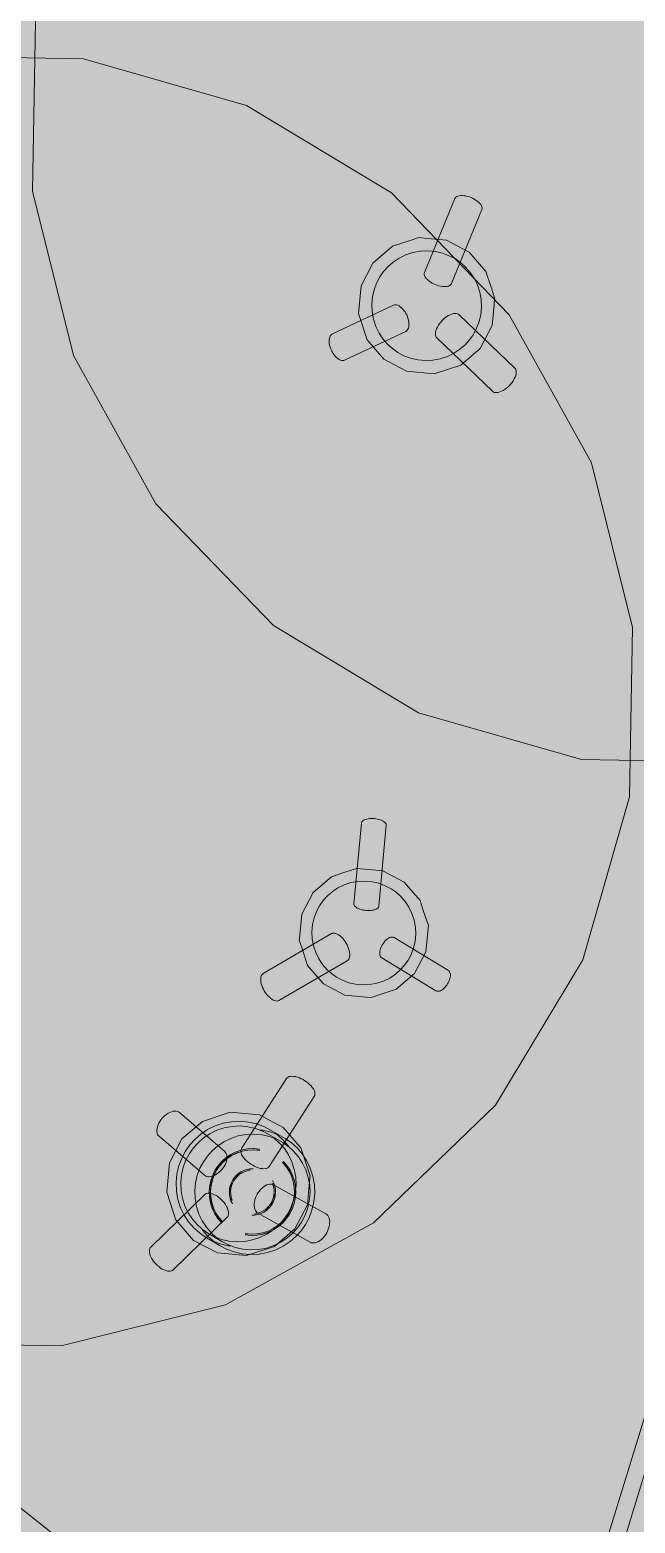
# Model space of a CAD drawing. Header units: millimetres. Extents: x -146962 to 322503, y -183624 to 284367.
# Drawn here: x 106731 to 108661, y 56718 to 61479 of the extents above; entities that cross this region are included whole.
import ezdxf

# ---------------------------------------------------------------- set-up
doc = ezdxf.new("R2010")
doc.units = ezdxf.units.MM
doc.layers.add('06_部屋の色', color=8, linetype='Continuous', lineweight=0)
doc.layers.add('30_敷地・外構', color=8, linetype='Continuous', lineweight=9)

msp = doc.modelspace()

# ---------------------------------------------------------------- hatches: boundary and pattern name
at = {"layer": '06_部屋の色', "true_color": 0xdde9cf}
msp.add_hatch(color=8, dxfattribs=at).paths.add_polyline_path([(83510.2, 29400.8), (83510.3, 31670.6), (83754.2, 32064.6), (83999.1, 32458.1), (84244.9, 32850.9), (84491.7, 33243.1), (84739.4, 33634.8), (84988.1, 34025.8), (85237.8, 34416.3), (85488.3, 34806.1), (85739.9, 35195.3), (85992.4, 35583.9), (86245.8, 35971.8), (86500.2, 36359.2), (86755.5, 36745.9), (87011.8, 37132), (87269, 37517.5), (87527.2, 37902.4), (87786.3, 38286.6), (88046.3, 38670.2), (88307.2, 39053.2), (88569.1, 39435.5), (88832, 39817.2), (89095.7, 40198.2), (89360.4, 40578.6), (89626, 40958.3), (89892.5, 41337.4), (90160, 41715.9), (90428.4, 42093.7), (90697.7, 42470.8), (90967.9, 42847.3), (91239, 43223.1), (91511.1, 43598.3), (91784.1, 43972.8), (92058, 44346.6), (92332.7, 44719.7), (92608.4, 45092.2), (92885.1, 45464), (93162.6, 45835.2), (93441, 46205.6), (93720.3, 46575.4), (94000.5, 46944.5), (94281.7, 47312.9), (94563.7, 47680.6), (94846.6, 48047.7), (95130.4, 48414), (95415.1, 48779.7), (95700.7, 49144.6), (95987.2, 49508.9), (96274.5, 49872.4), (96562.8, 50235.3), (96851.9, 50597.4), (97142, 50958.9), (97432.9, 51319.6), (97724.6, 51679.7), (98017.3, 52039), (98310.8, 52397.6), (98605.2, 52755.5), (98900.5, 53112.6), (99196.7, 53469.1), (99493.7, 53824.8), (99791.6, 54179.8), (100090.3, 54534), (100389.9, 54887.6), (100690.4, 55240.4), (100991.8, 55592.4), (101293.9, 55943.8), (101597, 56294.4), (101900.9, 56644.2), (102205.6, 56993.3), (102511.3, 57341.7), (102817.7, 57689.3), (103125, 58036.2), (103433.2, 58382.3), (103742.1, 58727.7), (104052, 59072.3), (104362.6, 59416.2), (104674.1, 59759.3), (104986.5, 60101.6), (105299.7, 60443.2), (105613.7, 60784), (105928.5, 61124.1), (106244.2, 61463.4), (106560.7, 61801.9), (106878, 62139.6), (107196.1, 62476.6), (107515.1, 62812.7), (107834.9, 63148.1), (108155.5, 63482.8), (108476.9, 63816.6), (108799.1, 64149.7), (109122.2, 64481.9), (109446, 64813.4), (109770.7, 65144.1), (110096.1, 65474), (110422.4, 65803.1), (110749.4, 66131.4), (111077.3, 66458.9), (111406, 66785.6), (111735.4, 67111.5), (112065.7, 67436.6), (112396.7, 67760.9), (112728.6, 68084.4), (113061.2, 68407.1), (113394.6, 68728.9), (113728.8, 69050), (114063.8, 69370.2), (114399.5, 69689.6), (114736, 70008.2), (115073.4, 70326), (115411.4, 70642.9), (115750.3, 70959.1), (116089.9, 71274.4), (116430.3, 71588.8), (116771.5, 71902.5), (117113.4, 72215.3), (117456.1, 72527.2), (117799.5, 72838.4), (118596.9, 72838.3), (118594.5, 29398.9)])
at = {"layer": '30_敷地・外構', "true_color": 0xcfe3ef}
for points in [[(112562.5, 65385.2), (112685.6, 65564), (112792.1, 65716), (112898.5, 65868.1), (113004.9, 66020.1), (113111.3, 66172.1), (113217.8, 66324.1), (113324.2, 66476.1), (113430.6, 66628.2), (113537, 66780.2), (113643.5, 66932.2), (113749.9, 67084.2), (113862.3, 67244.4), (114046, 67452.7), (114297.5, 67549), (114473.6, 67607.7), (114649.6, 67666.4), (114825.7, 67725), (115001.7, 67783.7), (115017.5, 67736.3), (115175.6, 67261.9), (115191.4, 67214.5), (115015.4, 67155.8), (114839.3, 67097.1), (114663.3, 67038.5), (114487.2, 66979.8), (114386.7, 66958.8), (114341.9, 66883.9), (114241.4, 66740.1), (114135, 66588.1), (114028.6, 66436.1), (113922.1, 66284.1), (113815.7, 66132), (113709.3, 65980), (113602.9, 65828), (113496.4, 65676), (113390, 65524), (113283.6, 65371.9), (113177.2, 65219.9), (113087.5, 65094.7), (113034.2, 64964.6), (112979.4, 64799.4), (112744.6, 64095.2), (112685.9, 63919.2), (112392.5, 63039), (112332.3, 62858.5), (112248.7, 62641), (112113.9, 62456), (112002.5, 62307.6), (111891.2, 62159.1), (111779.8, 62010.7), (111668.5, 61862.2), (111445.8, 61565.3), (111334.4, 61416.9), (110889, 60823.1), (110777.7, 60674.6), (110555, 60377.7), (110465.4, 60262.6), (110415.3, 60129.3), (110351.1, 59958.1), (110155.6, 59436.9), (110090.4, 59263.1), (109829.8, 58568.1), (109764.6, 58394.4), (109699.4, 58220.6), (109634.7, 58047.9), (109573.8, 57882.2), (109521.6, 57712.4), (109303.3, 57003), (109248.7, 56825.6), (109139.5, 56470.9), (109085, 56293.6), (109030.4, 56116.2), (108975.8, 55938.8), (108866.6, 55584.1), (108805.4, 55387.4), (108708.7, 55180.5), (108591.9, 55006.6), (108487.7, 54853), (108383.5, 54699.5), (108279.2, 54546), (108175, 54392.4), (108070.8, 54238.9), (107966.6, 54085.3), (107758.2, 53778.2), (107654, 53624.7), (107549.8, 53471.1), (107445.6, 53317.6), (107237.2, 53010.5), (107133, 52856.9), (107028.8, 52703.4), (106917.7, 52540.1), (106767.5, 52357), (106584.8, 52223.1), (106433.8, 52115.3), (106282.8, 52007.4), (106131.8, 51899.6), (105980.8, 51791.7), (105829.8, 51683.8), (105527.8, 51468.1), (105376.8, 51360.3), (105225.7, 51252.4), (105074.7, 51144.6), (104923.7, 51036.7), (104772.7, 50928.9), (104621.7, 50821), (104470.7, 50713.2), (104319.7, 50605.3), (104168.7, 50497.5), (104040.5, 50407.7), (103944.6, 50304.2), (103838.4, 50168.6), (103723.7, 50022.7), (103609.1, 49876.8), (103379.8, 49584.9), (103265.1, 49439), (103150.5, 49293.1), (102921.1, 49001.3), (102806.5, 48855.4), (102691.8, 48709.5), (102577.2, 48563.6), (102462.5, 48417.6), (102233.2, 48125.8), (102118.5, 47979.9), (102003.9, 47834), (101896.9, 47698.3), (101809.6, 47565.3), (101728, 47413.3), (101552.1, 47086.5), (101464.1, 46923.1), (101376.1, 46759.7), (101288.1, 46596.3), (101200.1, 46432.9), (101112.1, 46269.6), (101024.1, 46106.2), (100936.2, 45942.8), (100848.2, 45779.4), (100760.2, 45616), (100672.2, 45452.6), (100584.2, 45289.3), (100499.8, 45132.8), (100426.3, 44977.3), (100355.4, 44811.8), (100282.3, 44641.2), (100209.2, 44470.7), (100136.1, 44300.1), (100062.9, 44129.5), (99989.8, 43959), (99916.7, 43788.4), (99843.6, 43617.9), (99770.5, 43447.3), (99697.4, 43276.7), (99624.3, 43106.2), (99551.2, 42935.6), (99478.1, 42765), (99405, 42594.5), (99336.2, 42434.5), (99294.8, 42330.5), (99308.9, 42203.9), (99321.3, 42018.7), (99345.9, 41648.4), (99358.3, 41463.3), (99370.6, 41278.1), (99382.9, 41092.9), (99407.6, 40722.6), (99419.9, 40537.5), (99432.3, 40352.3), (99444.6, 40167.1), (99456.9, 39982), (99469.3, 39796.8), (99481.6, 39611.7), (99487.5, 39471.4), (99540.6, 39343.7), (99608.9, 39172.9), (99677.9, 39000.6), (99746.8, 38828.3), (99815.7, 38656), (99884.6, 38483.7), (99953.5, 38311.4), (100022.4, 38139.1), (100091.3, 37966.8), (100160.2, 37794.5), (100229.1, 37622.2), (100298, 37449.9), (100435.9, 37105.3), (100504.8, 36933), (100573.7, 36760.7), (100638.1, 36598.9), (100710.7, 36451.5), (100798.3, 36298.5), (100982.4, 35976.3), (101074.5, 35815.2), (101810.9, 34526.2), (101903, 34365), (101995.1, 34203.9), (102087.1, 34042.8), (102179.9, 33880.4), (102274.4, 33711.1), (102360.5, 33539), (102443.5, 33373), (102526.5, 33207.1), (102609.4, 33041.1), (102692.4, 32875.1), (102775.4, 32709.1), (102858.4, 32543.1), (102941.4, 32377.1), (103024.3, 32211.2), (103107.3, 32045.2), (103190.3, 31879.2), (103273.3, 31713.2), (103356.3, 31547.2), (103455.8, 31341), (103500, 31101), (103511.7, 30898.7), (103522, 30713.4), (103532.3, 30528.1), (103552.9, 30157.5), (103563.2, 29972.2), (103583.7, 29601.7), (103594, 29416.4), (103544.1, 29413.6), (103044.9, 29385.9), (102994.9, 29383.1), (102984.7, 29568.4), (102974.4, 29753.7), (102953.8, 30124.3), (102943.5, 30309.5), (102923, 30680.1), (102912.7, 30865.4), (102903.8, 31033.6), (102886, 31153.2), (102819.6, 31278.9), (102736.6, 31444.9), (102653.6, 31610.9), (102570.7, 31776.9), (102487.7, 31942.9), (102404.7, 32108.8), (102321.7, 32274.8), (102238.7, 32440.8), (102155.7, 32606.8), (102072.8, 32772.8), (101989.8, 32938.8), (101906.8, 33104.7), (101823.8, 33270.7), (101744, 33430.6), (101657.5, 33585.3), (101566.2, 33745.1), (101474.1, 33906.3), (100645.6, 35356.4), (100553.5, 35517.5), (100369.4, 35839.8), (100277.3, 36000.9), (100180.8, 36170.2), (100090, 36355), (100016.6, 36537.9), (99947.7, 36710.2), (99809.9, 37054.8), (99740.9, 37227.1), (99672, 37399.4), (99603.1, 37571.7), (99534.2, 37744), (99465.3, 37916.3), (99396.4, 38088.6), (99327.5, 38260.9), (99189.7, 38605.5), (99120.8, 38777.8), (99051.9, 38950.1), (98982.3, 39123.9), (98901.7, 39341.7), (98882.9, 39571.8), (98870.6, 39756.9), (98858.3, 39942.1), (98833.6, 40312.4), (98821.3, 40497.6), (98808.9, 40682.7), (98796.6, 40867.9), (98771.9, 41238.2), (98759.6, 41423.4), (98747.3, 41608.5), (98734.9, 41793.7), (98722.6, 41978.9), (98710.2, 42164), (98699.8, 42407.8), (98776.1, 42649.7), (98853.5, 42830.9), (98926.6, 43001.4), (98999.7, 43172), (99072.8, 43342.6), (99145.9, 43513.1), (99292.1, 43854.2), (99365.3, 44024.8), (99511.5, 44365.9), (99584.6, 44536.5), (99730.8, 44877.6), (99803.9, 45048.2), (99879.3, 45223.8), (99964.3, 45403.5), (100055.9, 45573.7), (100231.9, 45900.5), (100319.9, 46063.9), (100407.9, 46227.3), (100495.9, 46390.7), (100583.9, 46554), (100671.8, 46717.4), (100847.8, 47044.2), (100935.8, 47207.6), (101023.8, 47371), (101111.8, 47534.4), (101199.8, 47697.7), (101294.2, 47872.4), (101409.8, 48048.6), (101532.1, 48204.7), (101646.8, 48350.6), (101876.1, 48642.5), (101990.7, 48788.4), (102220.1, 49080.2), (102334.7, 49226.1), (102449.4, 49372), (102564, 49517.9), (102678.7, 49663.8), (102793.3, 49809.7), (102908, 49955.7), (103022.7, 50101.6), (103137.3, 50247.5), (103366.6, 50539.3), (103489.8, 50695.5), (103646.1, 50859.8), (103820, 50985.7), (103971, 51093.6), (104273, 51309.3), (104424, 51417.1), (104575, 51525), (104726, 51632.8), (104877, 51740.7), (105028, 51848.6), (105179.1, 51956.4), (105481.1, 52172.1), (105632.1, 52280), (105934.1, 52495.7), (106085.1, 52603.5), (106236.1, 52711.4), (106355.5, 52793.2), (106435, 52896.4), (106532.3, 53040.3), (106636.5, 53193.8), (106844.9, 53500.9), (106949.1, 53654.5), (107053.3, 53808), (107157.5, 53961.6), (107261.7, 54115.1), (107366, 54268.7), (107574.4, 54575.8), (107678.6, 54729.3), (107782.8, 54882.9), (107887, 55036.4), (108095.4, 55343.5), (108187, 55476.8), (108245.3, 55602.6), (108293.2, 55760.6), (108402.3, 56115.3), (108456.9, 56292.7), (108511.5, 56470), (108566.1, 56647.4), (108729.8, 57179.5), (108784.4, 57356.8), (108839, 57534.2), (108893.6, 57711.6), (108948.2, 57888.9), (109005.2, 58073.9), (109072.1, 58256.6), (109137.7, 58431.3), (109202.8, 58605.1), (109268, 58778.8), (109528.7, 59473.8), (109593.8, 59647.6), (109789.3, 60168.9), (109855.5, 60345.2), (109941.9, 60556), (110075, 60737.8), (110409.1, 61183.1), (110520.4, 61331.6), (110743.1, 61628.5), (110854.5, 61776.9), (110965.8, 61925.4), (111077.2, 62073.8), (111411.2, 62519.2), (111522.6, 62667.6), (111633.9, 62816.1), (111721.8, 62928), (111766.1, 63057.2), (111823.3, 63228.7), (111999.4, 63756.9), (112058, 63932.9), (112116.7, 64109), (112234.1, 64461.1), (112292.8, 64637.1), (112410.2, 64989.2), (112472.7, 65176.1)], [(112729.1, 65533.6), (112835.5, 65685.6), (112941.9, 65837.7), (113048.3, 65989.7), (113154.8, 66141.7), (113261.2, 66293.7), (113474, 66597.8), (113580.5, 66749.8), (113686.9, 66901.8), (113793.3, 67053.8), (113904.6, 67212.6), (114076.1, 67409.1), (114314.3, 67498.7), (114490.3, 67557.4), (114666.4, 67616.1), (114842.4, 67674.7), (115018.5, 67733.4), (115174.7, 67264.8), (114646.5, 67088.7), (114470.5, 67030.1), (114356.6, 67002.4), (114299.5, 66915.8), (114198, 66770.5), (114091.6, 66618.5), (113878.7, 66314.5), (113772.3, 66162.4), (113665.9, 66010.4), (113559.4, 65858.4), (113453, 65706.4), (113346.6, 65554.4), (113240.2, 65402.3), (113133.7, 65250.3), (113041.1, 65120.4), (112984.6, 64983.3), (112929.1, 64816.2), (112635.7, 63936), (112577, 63759.9), (112342.2, 63055.7), (112282.2, 62876), (112202.2, 62666.4), (112071.5, 62487.9), (111737.4, 62042.5), (111626.1, 61894.1), (111514.7, 61745.6), (111403.4, 61597.1), (111180.7, 61300.2), (111069.3, 61151.8), (110623.9, 60558), (110512.6, 60409.5), (110419.1, 60288.6), (110365.8, 60148.3), (110301.5, 59976.8), (110040.8, 59281.8), (109975.7, 59108), (109780.1, 58586.7), (109715, 58413), (109649.8, 58239.2), (109585, 58066.3), (109523.5, 57899.2), (109471, 57728), (109416.4, 57550.7), (109361.8, 57373.3), (109307.2, 57195.9), (109198.1, 56841.2), (109143.5, 56663.9), (108979.7, 56131.8), (108925.1, 55954.4), (108870.6, 55777.1), (108816, 55599.7), (108755.9, 55406.4), (108662.6, 55206.6), (108548, 55036.4), (108339.6, 54729.3), (108235.4, 54575.7), (108131.2, 54422.2), (108027, 54268.6), (107818.6, 53961.5), (107714.4, 53808), (107610.2, 53654.4), (107505.9, 53500.9), (107401.7, 53347.3), (107297.5, 53193.8), (107089.1, 52886.7), (106984.9, 52733.1), (106875.1, 52571.6), (106731.1, 52395.5), (106554, 52266.2), (106403, 52158.4), (106252, 52050.5), (106101, 51942.7), (105950, 51834.8), (105799, 51727), (105648, 51619.1), (105497, 51511.3), (105346, 51403.4), (105194.9, 51295.6), (105043.9, 51187.7), (104741.9, 50972), (104590.9, 50864.2), (104439.9, 50756.3), (104288.9, 50648.5), (104137.9, 50540.6), (104005.7, 50447.6), (103904.4, 50338.7), (103796.7, 50201.3), (103567.4, 49909.5), (103452.8, 49763.6), (103223.4, 49471.8), (103108.8, 49325.9), (102994.1, 49179.9), (102879.5, 49034), (102764.8, 48888.1), (102535.5, 48596.3), (102420.8, 48450.4), (102306.2, 48304.5), (102191.5, 48158.6), (102076.9, 48012.7), (101962.2, 47866.7), (101853.9, 47729.2), (101764.1, 47592.5), (101681.4, 47438.4), (101593.4, 47275), (101505.4, 47111.6), (101417.4, 46948.2), (101329.4, 46784.8), (101241.4, 46621.5), (101153.5, 46458.1), (101065.5, 46294.7), (100977.5, 46131.3), (100889.5, 45967.9), (100801.5, 45804.5), (100713.5, 45641.1), (100625.5, 45477.8), (100537.5, 45314.4), (100452.5, 45156.7), (100377.9, 44999), (100306.7, 44832.7), (100233.6, 44662.1), (100160.5, 44491.5), (100014.2, 44150.4), (99941.1, 43979.9), (99868, 43809.3), (99794.9, 43638.7), (99721.8, 43468.2), (99648.7, 43297.6), (99575.6, 43127.1), (99502.5, 42956.5), (99429.4, 42785.9), (99356.3, 42615.4), (99286.7, 42453.5), (99242.2, 42337.3), (99256, 42200.4), (99268.4, 42015.2), (99280.7, 41830.1), (99305.4, 41459.7), (99317.7, 41274.6), (99330, 41089.4), (99342.4, 40904.3), (99354.7, 40719.1), (99367, 40533.9), (99379.4, 40348.8), (99391.7, 40163.6), (99404, 39978.5), (99428.7, 39608.1), (99435.8, 39459.9), (99491.3, 39324.3), (99559.7, 39153.2), (99628.6, 38980.9), (99697.6, 38808.6), (99766.5, 38636.3), (99835.4, 38464), (99904.3, 38291.7), (99973.2, 38119.4), (100042.1, 37947.1), (100111, 37774.8), (100179.9, 37602.5), (100248.8, 37430.2), (100317.7, 37257.9), (100386.7, 37085.6), (100455.6, 36913.3), (100524.5, 36741), (100589.7, 36577.4), (100663.9, 36426.7), (100752.3, 36272.3), (101488.8, 34983.3), (101580.8, 34822.1), (101949, 34177.6), (102041.1, 34016.5), (102133.8, 33854.3), (102227.5, 33686.3), (102313.1, 33515.3), (102396.1, 33349.3), (102479.1, 33183.4), (102562, 33017.4), (102645, 32851.4), (102728, 32685.4), (102811, 32519.4), (102894, 32353.4), (102976.9, 32187.5), (103059.9, 32021.5), (103142.9, 31855.5), (103225.9, 31689.5), (103308.9, 31523.5), (103405.5, 31324.4), (103447.4, 31095.1), (103458.8, 30895.7), (103469.1, 30710.4), (103489.7, 30339.9), (103500, 30154.6), (103520.5, 29784), (103530.8, 29598.7), (103541.1, 29413.4), (103047.9, 29386.1), (103037.6, 29571.3), (103017, 29941.9), (103006.7, 30127.2), (102975.9, 30683.1), (102965.6, 30868.3), (102956.5, 31039.5), (102936.3, 31169.7), (102867, 31302.6), (102784, 31468.6), (102701, 31634.6), (102618.1, 31800.6), (102535.1, 31966.6), (102452.1, 32132.5), (102369.1, 32298.5), (102286.1, 32464.5), (102203.2, 32630.5), (102120.2, 32796.5), (102037.2, 32962.5), (101954.2, 33128.4), (101871.2, 33294.4), (101790.8, 33455.4), (101703.7, 33611.3), (101612.2, 33771.4), (100967.8, 34899.3), (100875.7, 35060.4), (100323.3, 36027.2), (100227.6, 36195), (100138.4, 36376.5), (100065.8, 36557.5), (99996.9, 36729.9), (99928, 36902.2), (99790.2, 37246.8), (99721.2, 37419.1), (99652.3, 37591.4), (99583.4, 37763.7), (99514.5, 37936), (99445.6, 38108.3), (99376.7, 38280.6), (99307.8, 38452.9), (99238.9, 38625.2), (99170, 38797.5), (99101.1, 38969.8), (99031.7, 39143.3), (98953.4, 39353.2), (98935.8, 39575.3), (98923.5, 39760.5), (98911.1, 39945.6), (98898.8, 40130.8), (98886.5, 40315.9), (98874.1, 40501.1), (98849.5, 40871.4), (98837.1, 41056.6), (98824.8, 41241.7), (98812.5, 41426.9), (98787.8, 41797.2), (98775.5, 41982.4), (98763.1, 42167.5), (98752.3, 42400.9), (98825.5, 42630.7), (98902.2, 42810), (98975.3, 42980.5), (99048.4, 43151.1), (99121.5, 43321.7), (99194.6, 43492.2), (99267.8, 43662.8), (99340.9, 43833.4), (99414, 44003.9), (99560.2, 44345), (99633.3, 44515.6), (99779.5, 44856.7), (99852.6, 45027.3), (99927.6, 45202.1), (100011.6, 45379.5), (100102.6, 45548.6), (100278.6, 45875.4), (100366.6, 46038.8), (100454.5, 46202.2), (100542.5, 46365.5), (100630.5, 46528.9), (100718.5, 46692.3), (100894.5, 47019.1), (100982.5, 47182.5), (101070.5, 47345.8), (101158.5, 47509.2), (101246.4, 47672.6), (101339.7, 47845.3), (101452.8, 48017.7), (101573.8, 48172), (101688.4, 48317.9), (101803.1, 48463.8), (101917.8, 48609.7), (102032.4, 48755.6), (102261.7, 49047.4), (102376.4, 49193.4), (102491, 49339.3), (102720.4, 49631.1), (102835, 49777), (102949.7, 49922.9), (103064.3, 50068.8), (103179, 50214.7), (103293.6, 50360.6), (103408.3, 50506.6), (103530, 50661), (103680.9, 50819.9), (103850.8, 50942.6), (104001.8, 51050.5), (104152.8, 51158.3), (104303.8, 51266.2), (104454.8, 51374), (104756.8, 51589.7), (104907.8, 51697.6), (105058.8, 51805.4), (105209.9, 51913.3), (105360.9, 52021.1), (105511.9, 52129), (105662.9, 52236.8), (105813.9, 52344.7), (105964.9, 52452.5), (106115.9, 52560.4), (106266.9, 52668.2), (106391.9, 52754.7), (106477.6, 52865), (106576.2, 53010.5), (106680.4, 53164.1), (106784.6, 53317.6), (106993, 53624.7), (107097.2, 53778.3), (107201.4, 53931.8), (107305.6, 54085.4), (107409.8, 54238.9), (107514, 54392.5), (107722.4, 54699.6), (107826.6, 54853.1), (107930.8, 55006.7), (108035, 55160.2), (108139.3, 55313.8), (108233.1, 55450.6), (108294.7, 55583.6), (108343.8, 55745), (108398.4, 55922.4), (108562.2, 56454.4), (108616.7, 56631.8), (108671.3, 56809.2), (108889.7, 57518.6), (108944.2, 57696), (108998.8, 57873.3), (109055.4, 58056.9), (109121.8, 58238.1), (109187.3, 58412.7), (109252.4, 58586.5), (109317.6, 58760.2), (109643.5, 59629), (109708.6, 59802.7), (109839, 60150.2), (109904.9, 60326.2), (109988.2, 60530.1), (110117.4, 60706), (110228.8, 60854.4), (110674.2, 61448.2), (110785.5, 61596.7), (111008.2, 61893.6), (111119.6, 62042), (111230.9, 62190.5), (111342.3, 62338.9), (111676.3, 62784.3), (111768.4, 62902.7), (111816.1, 63039.6), (111873.6, 63212), (111932.2, 63388), (112108.3, 63916.2), (112167, 64092.2), (112225.7, 64268.2), (112343.1, 64620.3), (112401.8, 64796.4), (112460.5, 64972.4), (112522.3, 65157.4), (112608.8, 65359.5)]]:
    msp.add_hatch(color=8, dxfattribs=at).paths.add_polyline_path(points)
at = {"layer": '30_敷地・外構', "true_color": 0xcfe0b8}
for points in [[(108561.9, 63256.1), (109102.2, 63246.7), (109621.6, 63097.8), (110084.8, 62819.4), (110460.2, 62430.7), (110722.2, 61958.1), (110852.9, 61433.8), (110843.5, 60893.5), (110694.6, 60374), (110416.2, 59910.8), (110027.5, 59535.5), (109554.9, 59273.5), (109030.6, 59142.7), (108490.3, 59152.2), (107970.8, 59301.1), (107507.6, 59579.4), (107132.3, 59968.2), (106870.3, 60440.8), (106739.5, 60965.1), (106749, 61505.4), (106897.9, 62024.8), (107176.2, 62488), (107565, 62863.4), (108037.6, 63125.4)], [(106361.8, 61396.3), (106902.1, 61386.8), (107421.5, 61237.9), (107884.7, 60959.6), (108260.1, 60570.8), (108522.1, 60098.2), (108652.8, 59573.9), (108643.4, 59033.6), (108494.4, 58514.1), (108216.1, 58051), (107827.4, 57675.6), (107354.8, 57413.6), (106830.5, 57282.9), (106290.2, 57292.3), (105770.7, 57441.2), (105307.5, 57719.6), (104932.1, 58108.3), (104670.2, 58580.9), (104539.4, 59105.2), (104548.9, 59645.5), (104697.8, 60165), (104976.1, 60628.2), (105364.9, 61003.5), (105837.5, 61265.5)]]:
    msp.add_hatch(color=8, dxfattribs=at).paths.add_polyline_path(points)

# ---------------------------------------------------------------- linework, layer by layer
at = {"layer": '30_敷地・外構'}
for points in [[(110722.2, 61958.1), (110852.9, 61433.8), (110843.5, 60893.5), (110694.6, 60374), (110416.2, 59910.8), (110027.5, 59535.5), (109554.9, 59273.5), (109030.6, 59142.7), (108490.3, 59152.2), (107970.8, 59301.1), (107507.6, 59579.4), (107132.3, 59968.2), (106870.3, 60440.8), (106739.5, 60965.1), (106749, 61505.4)], [(108566.1, 56647.4), (108729.8, 57179.5), (108784.4, 57356.8), (108839, 57534.2), (108893.6, 57711.6), (108948.2, 57888.9), (109005.2, 58073.9), (109072.1, 58256.6), (109137.7, 58431.3), (109202.8, 58605.1), (109268, 58778.8), (109528.7, 59473.8), (109593.8, 59647.6), (109789.3, 60168.9), (109855.5, 60345.2), (109941.9, 60556), (110075, 60737.8), (110409.1, 61183.1), (110520.4, 61331.6), (110743.1, 61628.5)], [(108616.7, 56631.8), (108671.3, 56809.2), (108889.7, 57518.6), (108944.2, 57696), (108998.8, 57873.3), (109055.4, 58056.9), (109121.8, 58238.1), (109187.3, 58412.7), (109252.4, 58586.5), (109317.6, 58760.2), (109643.5, 59629), (109708.6, 59802.7), (109839, 60150.2), (109904.9, 60326.2), (109988.2, 60530.1), (110117.4, 60706), (110228.8, 60854.4), (110674.2, 61448.2), (110785.5, 61596.7)], [(106361.8, 61396.3), (106902.1, 61386.8), (107421.5, 61237.9), (107884.7, 60959.6), (108260.1, 60570.8), (108522.1, 60098.2), (108652.8, 59573.9), (108643.4, 59033.6), (108494.4, 58514.1), (108216.1, 58051), (107827.4, 57675.6), (107354.8, 57413.6), (106830.5, 57282.9), (106290.2, 57292.3)], [(108100.4, 60950.1), (108105.1, 60950.7), (108110.4, 60950.7), (108115.9, 60950.2), (108121.6, 60949.3), (108127.2, 60947.9), (108132.7, 60946.2), (108138, 60944.2), (108143.1, 60941.9), (108148.2, 60939.3), (108153.2, 60936.3), (108157.9, 60933), (108162.1, 60929.4), (108165.8, 60925.7), (108168.8, 60922), (108171.1, 60918.3), (108172.5, 60914.8), (108173.2, 60911.5), (108173.1, 60908.6), (108172.4, 60906), (108075.2, 60669.7), (108073.9, 60667.4), (108071.9, 60665.2), (108069.1, 60663.4), (108065.6, 60661.9), (108061.5, 60660.9), (108056.7, 60660.3), (108051.5, 60660.3), (108045.9, 60660.8), (108040.3, 60661.7), (108034.6, 60663.1), (108029.1, 60664.8), (108023.9, 60666.8), (108018.8, 60669), (108013.7, 60671.7), (108008.7, 60674.7), (108004, 60678), (107999.7, 60681.6), (107996, 60685.3), (107993, 60689), (107990.8, 60692.7), (107989.3, 60696.2), (107988.7, 60699.4), (107988.7, 60702.4), (107989.4, 60705), (108086.6, 60941.3), (108087.9, 60943.6), (108090, 60945.8), (108092.7, 60947.6), (108096.2, 60949.1), (108100.4, 60950.1)], [(107887.3, 60788.9), (107943.4, 60807.4), (107971.5, 60816.6), (107999.4, 60814), (108059.7, 60808.5), (108132.2, 60770.5), (108185.6, 60708.4), (108185.6, 60708.4), (108202.9, 60655.7), (108213.3, 60624.2), (108211.3, 60602.2), (108205.3, 60536), (108167.2, 60463.5), (108105.1, 60410.1), (108020.9, 60382.4), (107932.7, 60390.4), (107860.2, 60428.5), (107806.8, 60490.6), (107779.1, 60574.7), (107787.1, 60663), (107825.2, 60735.5), (107887.3, 60788.9)], [(107847.1, 60691.1), (107859.2, 60708.4), (107873.4, 60724.1), (107890, 60738.6), (107909, 60751.2), (107930, 60761.5), (107952.7, 60769), (107976.4, 60773.4), (108000.5, 60774.4), (108024.2, 60772.2), (108047.1, 60766.9), (108068.4, 60758.9), (108087.9, 60748.6), (108105.1, 60736.4), (108120.8, 60722.3), (108135.3, 60705.7), (108147.9, 60686.7), (108158.2, 60665.7), (108165.7, 60643), (108170.1, 60619.3), (108171.2, 60595.2), (108168.9, 60571.4), (108163.6, 60548.6), (108155.6, 60527.3), (108145.3, 60507.8), (108133.2, 60490.5), (108119.1, 60474.9), (108102.4, 60460.4), (108083.4, 60447.8), (108062.4, 60437.5), (108039.7, 60430), (108016, 60425.6), (107991.9, 60424.5), (107968.2, 60426.7), (107945.3, 60432), (107924, 60440.1), (107904.5, 60450.4), (107887.3, 60462.5), (107871.6, 60476.6), (107857.1, 60493.3), (107844.5, 60512.2), (107834.2, 60533.3), (107826.7, 60556), (107822.3, 60579.7), (107821.3, 60603.8), (107823.5, 60627.5), (107828.8, 60650.4), (107836.8, 60671.7), (107847.1, 60691.1)], [(107686.1, 60494.8), (107687.2, 60499.1), (107688.8, 60502.8), (107690.9, 60505.8), (107693.2, 60508.1), (107695.8, 60509.7), (107890.6, 60600.9), (107893.5, 60601.9), (107896.7, 60602.2), (107900.3, 60601.9), (107904.2, 60600.8), (107908.3, 60598.9), (107912.4, 60596.2), (107916.5, 60592.8), (107920.4, 60588.8), (107924, 60584.4), (107927.4, 60579.7), (107930.3, 60574.7), (107932.8, 60569.8), (107935, 60564.7), (107936.9, 60559.3), (107938.4, 60553.7), (107939.5, 60548), (107940, 60542.5), (107940, 60537.2), (107939.4, 60532.3), (107938.3, 60528), (107936.7, 60524.3), (107934.7, 60521.3), (107932.3, 60519), (107929.7, 60517.5), (107734.9, 60426.2), (107732, 60425.2), (107728.8, 60424.9), (107725.2, 60425.2), (107721.3, 60426.3), (107717.3, 60428.2), (107713.1, 60430.9), (107709.1, 60434.3), (107705.1, 60438.3), (107701.5, 60442.7), (107698.1, 60447.5), (107695.2, 60452.4), (107692.7, 60457.3), (107690.5, 60462.4), (107688.6, 60467.8), (107687.1, 60473.4), (107686, 60479.1), (107685.5, 60484.6), (107685.5, 60489.9), (107686.1, 60494.8)], [(108024.9, 60515.2), (108026.1, 60520.4), (108028.1, 60525.9), (108030.7, 60531.5), (108033.9, 60537), (108037.6, 60542.4), (108041.5, 60547.4), (108045.7, 60551.9), (108050.1, 60556.3), (108054.9, 60560.4), (108060.1, 60564.3), (108065.5, 60567.7), (108071, 60570.6), (108076.4, 60572.8), (108081.6, 60574.2), (108086.4, 60574.9), (108090.8, 60574.8), (108094.6, 60574), (108097.7, 60572.6), (108100.3, 60570.7), (108277.3, 60400.6), (108279.3, 60398.2), (108280.8, 60395), (108281.8, 60391.3), (108282, 60387), (108281.6, 60382.1), (108280.3, 60376.9), (108278.3, 60371.4), (108275.7, 60365.8), (108272.5, 60360.2), (108268.8, 60354.9), (108264.9, 60349.9), (108260.7, 60345.3), (108256.3, 60341), (108251.5, 60336.8), (108246.3, 60333), (108240.9, 60329.6), (108235.4, 60326.7), (108230, 60324.5), (108224.8, 60323.1), (108220, 60322.4), (108215.6, 60322.5), (108211.9, 60323.2), (108208.7, 60324.7), (108206.1, 60326.6), (108029.1, 60496.6), (108027.1, 60499.1), (108025.6, 60502.2), (108024.6, 60506), (108024.4, 60510.3), (108024.9, 60515.2)], [(107766.8, 58686), (107765.5, 58688.3), (107764.7, 58690.6), (107764.7, 58692.8), (107788.4, 58950), (107788.9, 58952.2), (107790, 58954.3), (107791.8, 58956.4), (107794.3, 58958.3), (107797.4, 58960.1), (107801.2, 58961.6), (107805.5, 58962.8), (107810.1, 58963.7), (107815, 58964.3), (107820, 58964.6), (107825, 58964.5), (107829.8, 58964.2), (107834.5, 58963.6), (107839.4, 58962.8), (107844.3, 58961.6), (107849, 58960.1), (107853.4, 58958.4), (107857.4, 58956.4), (107860.8, 58954.2), (107863.6, 58951.9), (107865.7, 58949.5), (107867, 58947.2), (107867.7, 58944.9), (107867.8, 58942.7), (107844.1, 58685.4), (107843.6, 58683.3), (107842.5, 58681.2), (107840.7, 58679.1), (107838.2, 58677.2), (107835, 58675.4), (107831.3, 58673.9), (107827, 58672.7), (107822.4, 58671.8), (107817.5, 58671.2), (107812.5, 58670.9), (107807.5, 58671), (107802.7, 58671.3), (107798, 58671.9), (107793.1, 58672.7), (107788.2, 58673.9), (107783.5, 58675.4), (107779.1, 58677.1), (107775.1, 58679.1), (107771.7, 58681.3), (107768.9, 58683.6), (107766.8, 58686)], [(107598, 58659.7), (107634.1, 58728.4), (107692.9, 58778.9), (107732.1, 58791.8), (107772.7, 58805.2), (107812.9, 58801.5), (107856.3, 58797.6), (107925, 58761.5), (107975.5, 58702.7), (107975.5, 58702.7), (107985.8, 58671.6), (108001.8, 58622.9), (107997.1, 58571.3), (107994.2, 58539.3), (107958.1, 58470.6), (107899.3, 58420), (107819.5, 58393.8), (107803.8, 58395.3), (107735.9, 58401.4), (107667.2, 58437.5), (107616.6, 58496.3), (107597.9, 58553.2), (107590.4, 58576.1), (107590.9, 58581.8), (107598, 58659.7), (107598, 58659.7)], [(107655, 58686.2), (107666.5, 58702.6), (107679.8, 58717.4), (107695.6, 58731.1), (107713.5, 58743), (107733.5, 58752.8), (107754.9, 58759.9), (107777.3, 58764), (107800.1, 58765), (107822.6, 58763), (107844.2, 58757.9), (107864.4, 58750.3), (107882.8, 58740.6), (107899.2, 58729.1), (107914, 58715.7), (107927.7, 58700), (107939.6, 58682), (107949.4, 58662.1), (107956.5, 58640.7), (107960.6, 58618.2), (107961.6, 58595.5), (107959.6, 58573), (107954.5, 58551.3), (107946.9, 58531.2), (107937.2, 58512.8), (107925.7, 58496.4), (107912.3, 58481.6), (107896.6, 58467.9), (107878.6, 58455.9), (107858.7, 58446.2), (107837.3, 58439.1), (107814.8, 58435), (107792.1, 58433.9), (107769.6, 58436), (107747.9, 58441), (107727.8, 58448.7), (107709.4, 58458.4), (107693, 58469.9), (107678.2, 58483.2), (107664.5, 58499), (107652.5, 58516.9), (107642.8, 58536.9), (107635.7, 58558.3), (107631.6, 58580.7), (107630.5, 58603.5), (107632.6, 58626), (107637.6, 58647.6), (107645.3, 58667.8), (107655, 58686.2)], [(102478, 56451.5), (103193.9, 57351.5), (103313.2, 57501.5), (103432.5, 57651.5), (104267.7, 58701.5), (104417.7, 58582.1), (104567.7, 58462.8), (104717.7, 58343.5), (104867.7, 58224.2), (105017.7, 58104.9), (105317.7, 57866.2), (105467.7, 57746.9), (105617.7, 57627.6), (105767.7, 57508.3), (105917.7, 57389), (106067.7, 57269.7), (106217.7, 57150.4), (106817.7, 56673.1)], [(107469, 58462.8), (107470.6, 58466.1), (107472.7, 58468.6), (107475.1, 58470.4), (107693.3, 58597.3), (107696, 58598.5), (107699.3, 58599), (107702.9, 58598.8), (107706.9, 58597.9), (107711.2, 58596.1), (107715.7, 58593.5), (107720.3, 58590.1), (107724.7, 58586.1), (107729, 58581.6), (107732.9, 58576.8), (107736.5, 58571.8), (107739.7, 58566.7), (107742.5, 58561.4), (107745.1, 58555.8), (107747.4, 58550), (107749.2, 58544.1), (107750.4, 58538.2), (107751.1, 58532.6), (107751.1, 58527.5), (107750.6, 58522.8), (107749.4, 58518.8), (107747.8, 58515.6), (107745.7, 58513.1), (107743.3, 58511.2), (107525.1, 58384.4), (107522.3, 58383.2), (107519.1, 58382.6), (107515.5, 58382.8), (107511.4, 58383.8), (107507.1, 58385.6), (107502.6, 58388.2), (107498.1, 58391.5), (107493.7, 58395.5), (107489.4, 58400), (107485.4, 58404.8), (107481.9, 58409.9), (107478.7, 58415), (107475.8, 58420.2), (107473.2, 58425.8), (107471, 58431.7), (107469.2, 58437.6), (107467.9, 58443.4), (107467.3, 58449), (107467.2, 58454.2), (107467.8, 58458.8), (107469, 58462.8)], [(107846.9, 58537.2), (107847.4, 58541.5), (107848.4, 58546), (107849.7, 58550.5), (107851.5, 58554.9), (107853.5, 58559.2), (107855.8, 58563.2), (107858.3, 58567), (107861.1, 58570.7), (107864.2, 58574.3), (107867.6, 58577.6), (107871.1, 58580.6), (107874.7, 58583), (107878.3, 58584.8), (107881.7, 58586), (107885, 58586.6), (107887.9, 58586.6), (107890.5, 58586.1), (107892.7, 58585.1), (108065.6, 58479.8), (108067.5, 58478.3), (108069.2, 58476.3), (108070.5, 58473.7), (108071.5, 58470.5), (108072, 58466.9), (108072, 58462.9), (108071.5, 58458.6), (108070.5, 58454.1), (108069.1, 58449.6), (108067.4, 58445.2), (108065.3, 58440.9), (108063.1, 58437), (108060.6, 58433.1), (108057.7, 58429.4), (108054.6, 58425.8), (108051.2, 58422.5), (108047.7, 58419.6), (108044.1, 58417.2), (108040.5, 58415.3), (108037.1, 58414.1), (108033.9, 58413.5), (108031, 58413.5), (108028.4, 58414), (108026.2, 58415.1), (107853.3, 58520.3), (107851.3, 58521.8), (107849.7, 58523.9), (107848.3, 58526.5), (107847.4, 58529.6), (107846.9, 58533.2), (107846.9, 58537.2)], [(107549.7, 58135.5), (107551.7, 58137.9), (107554.4, 58139.9), (107557.9, 58141.4), (107562.1, 58142.4), (107567, 58142.8), (107572.5, 58142.4), (107578.3, 58141.4), (107584.4, 58139.8), (107590.6, 58137.6), (107596.6, 58134.9), (107602.4, 58131.9), (107607.9, 58128.6), (107613.1, 58125), (107618.2, 58121), (107623.2, 58116.6), (107627.7, 58111.9), (107631.7, 58107.1), (107635.1, 58102.1), (107637.6, 58097.3), (107639.4, 58092.7), (107640.2, 58088.5), (107640.3, 58084.6), (107639.6, 58081.3), (107638.2, 58078.5), (107494.4, 57855.1), (107492.4, 57852.7), (107489.7, 57850.7), (107486.2, 57849.1), (107482, 57848.2), (107477.1, 57847.8), (107471.6, 57848.1), (107465.8, 57849.1), (107459.7, 57850.8), (107453.5, 57853), (107447.5, 57855.7), (107441.7, 57858.7), (107436.2, 57861.9), (107431, 57865.5), (107425.8, 57869.6), (107420.9, 57874), (107416.4, 57878.7), (107412.3, 57883.5), (107409, 57888.4), (107406.4, 57893.3), (107404.7, 57897.9), (107403.9, 57902.1), (107403.8, 57906), (107404.5, 57909.3), (107405.9, 57912.1), (107549.7, 58135.5)], [(107136, 57970.8), (107136.6, 57976.2), (107137.9, 57981.9), (107139.9, 57987.7), (107142.5, 57993.4), (107145.6, 57998.9), (107149.1, 58004), (107152.9, 58008.7), (107156.9, 58013.1), (107161.5, 58017.3), (107166.4, 58021.2), (107171.7, 58024.7), (107177.1, 58027.5), (107182.5, 58029.6), (107187.8, 58031), (107192.9, 58031.6), (107197.5, 58031.4), (107201.6, 58030.5), (107205.2, 58028.9), (107208.2, 58026.8), (107352.7, 57902.5), (107355.2, 57899.9), (107357.3, 57896.6), (107358.9, 57892.6), (107359.7, 57888.1), (107359.9, 57883), (107359.4, 57877.5), (107358.1, 57871.8), (107356.1, 57866.1), (107353.4, 57860.4), (107350.3, 57854.9), (107346.8, 57849.8), (107343.1, 57845.1), (107339, 57840.7), (107334.5, 57836.5), (107329.5, 57832.6), (107324.3, 57829.1), (107318.9, 57826.3), (107313.4, 57824.1), (107308.1, 57822.7), (107303.1, 57822.2), (107298.4, 57822.4), (107294.3, 57823.3), (107290.7, 57824.9), (107287.7, 57827), (107143.2, 57951.3), (107140.7, 57953.9), (107138.6, 57957.2), (107137.1, 57961.2), (107136.2, 57965.7), (107136, 57970.8)], [(107370, 58028), (107462.9, 58019.6), (107539.2, 57979.5), (107595.4, 57914.2), (107624.6, 57825.6), (107620.8, 57784.1), (107616.1, 57732.6), (107576, 57656.3), (107510.7, 57600.1), (107422.1, 57571), (107329.2, 57579.5), (107252.9, 57619.5), (107196.7, 57684.9), (107189.3, 57707.1), (107167.5, 57773.5), (107176, 57866.4), (107216, 57942.7), (107281.4, 57998.9), (107370, 58028)], [(107257.1, 57941.4), (107276, 57957.9), (107297.7, 57972.4), (107321.6, 57984.2), (107347.4, 57992.8), (107374.4, 57997.8), (107401.8, 57999.1), (107428.8, 57996.6), (107454.7, 57990.6), (107478.9, 57981.5), (107501, 57969.8), (107545.6, 57944), (107565.2, 57930.2), (107583, 57914.2), (107599.3, 57895.2), (107613.5, 57873.6), (107625.1, 57849.6), (107633.6, 57823.8), (107638.4, 57796.8), (107639.5, 57769.3), (107636.9, 57742.2), (107630.7, 57716.1), (107621.5, 57691.7), (107609.7, 57669.5), (107595.8, 57649.8), (107579.7, 57631.9), (107560.7, 57615.3), (107539.1, 57600.9), (107515.1, 57589.1), (107489.3, 57580.5), (107462.4, 57575.4), (107435, 57574.2), (107408, 57576.6), (107382.1, 57582.6), (107357.8, 57591.7), (107335.8, 57603.5), (107291.1, 57629.2), (107271.6, 57643), (107253.8, 57659.1), (107237.5, 57678), (107223.2, 57699.6), (107211.6, 57723.6), (107203.2, 57749.5), (107198.3, 57776.5), (107197.2, 57804), (107199.9, 57831.1), (107206, 57857.1), (107215.2, 57881.5), (107227.1, 57903.7), (107240.9, 57923.5), (107257.1, 57941.4)], [(107252.6, 57914.2), (107267.5, 57930.7), (107285, 57946), (107305, 57959.4), (107327.2, 57970.3), (107351.1, 57978.3), (107376, 57982.9), (107401.3, 57984.1), (107426.3, 57981.8), (107450.3, 57976.3), (107472.7, 57967.9), (107493.1, 57957), (107537.7, 57931.2), (107555.9, 57918.5), (107572.3, 57903.6), (107587.4, 57886.1), (107600.6, 57866.1), (107611.3, 57843.9), (107619.1, 57820), (107623.6, 57795), (107624.6, 57769.6), (107622.2, 57744.5), (107616.5, 57720.4), (107607.9, 57697.9), (107597, 57677.3), (107584.2, 57659.1), (107569.3, 57642.5), (107551.7, 57627.2), (107531.7, 57613.9), (107509.5, 57602.9), (107485.7, 57595), (107460.7, 57590.3), (107435.4, 57589.1), (107410.4, 57591.4), (107386.5, 57596.9), (107364.1, 57605.4), (107343.7, 57616.2), (107299, 57642), (107280.9, 57654.8), (107264.5, 57669.6), (107249.4, 57687.1), (107236.2, 57707.1), (107225.4, 57729.3), (107217.7, 57753.2), (107213.2, 57778.2), (107212.2, 57803.6), (107214.6, 57828.7), (107220.3, 57852.8), (107228.8, 57875.4), (107239.8, 57895.9), (107252.6, 57914.2)], [(107495, 57950.5), (107471, 57956.1), (107446, 57958.3), (107420.7, 57957.2), (107395.7, 57952.5), (107371.9, 57944.5), (107349.7, 57933.6), (107329.7, 57920.2), (107312.1, 57905), (107297.2, 57888.4), (107284.4, 57870.1), (107273.5, 57849.6), (107264.9, 57827), (107259.2, 57802.9), (107256.8, 57777.8), (107257.8, 57752.4), (107262.3, 57727.4), (107270.1, 57703.5), (107280.8, 57681.3), (107294, 57661.3), (107309.1, 57643.8), (107325.6, 57629), (107326, 57628.7), (107341.8, 57622.7), (107365.8, 57617.2), (107390.8, 57614.9), (107416.1, 57616.1), (107441, 57620.8), (107464.9, 57628.7), (107487.1, 57639.6), (107507.1, 57653), (107524.6, 57668.3), (107539.5, 57684.9), (107552.3, 57703.1), (107563.3, 57723.7), (107571.8, 57746.2), (107577.5, 57770.3), (107579.9, 57795.4), (107578.9, 57820.8), (107574.4, 57845.8), (107566.7, 57869.7), (107555.9, 57891.9), (107542.7, 57911.9), (107527.6, 57929.4), (107511.2, 57944.3), (107510.8, 57944.6), (107495, 57950.5)], [(107473.4, 57970.8), (107463.3, 57971.8), (107463.2, 57971.4), (107472.7, 57967.9), (107493.1, 57957), (107537.7, 57931.2), (107556.5, 57918), (107556.6, 57918.1), (107554.6, 57921), (107538.3, 57940), (107520.5, 57956), (107517.9, 57957.9), (107499.4, 57964.9), (107473.4, 57970.8)], [(107344.3, 57872.2), (107357.4, 57883.6), (107372.4, 57893.6), (107389.1, 57901.8), (107407, 57907.8), (107425.7, 57911.3), (107444.7, 57912.2), (107463.4, 57910.5), (107463.7, 57910.3), (107445, 57912), (107426, 57911.1), (107407.3, 57907.6), (107389.4, 57901.6), (107372.8, 57893.5), (107357.7, 57883.4), (107344.6, 57872), (107333.4, 57859.5), (107323.8, 57845.8), (107315.6, 57830.4), (107309.2, 57813.5), (107304.9, 57795.4), (107303.1, 57776.6), (107303.9, 57757.6), (107307.2, 57738.8), (107313.1, 57720.9), (107321.1, 57704.2), (107331, 57689.2), (107342.3, 57676.1), (107342, 57676.3), (107330.7, 57689.4), (107320.8, 57704.4), (107312.8, 57721.1), (107306.9, 57739), (107303.6, 57757.8), (107302.8, 57776.8), (107304.6, 57795.6), (107308.9, 57813.7), (107315.3, 57830.6), (107323.5, 57846), (107333.1, 57859.7), (107344.3, 57872.2)], [(107326.9, 57843.9), (107336.2, 57857.2), (107347.1, 57869.3), (107359.8, 57880.4), (107374.4, 57890.2), (107390.6, 57898.1), (107408, 57903.9), (107426.1, 57907.3), (107444.6, 57908.2), (107462.8, 57906.5), (107463.1, 57906.4), (107444.9, 57908), (107426.4, 57907.1), (107408.3, 57903.7), (107390.9, 57897.9), (107374.7, 57890), (107360.1, 57880.3), (107347.4, 57869.1), (107336.5, 57857), (107327.2, 57843.8), (107319.2, 57828.8), (107313, 57812.4), (107308.9, 57794.8), (107307.1, 57776.5), (107307.8, 57758), (107311.1, 57739.8), (107316.8, 57722.4), (107324.6, 57706.2), (107334.2, 57691.7), (107345.2, 57678.9), (107344.9, 57679.1), (107333.9, 57691.9), (107324.3, 57706.4), (107316.4, 57722.6), (107310.8, 57740), (107307.5, 57758.2), (107306.8, 57776.7), (107308.5, 57795), (107312.7, 57812.6), (107318.9, 57829), (107326.9, 57843.9)], [(107389.3, 57826.2), (107396.3, 57832.3), (107404.3, 57837.7), (107413.2, 57842), (107422.7, 57845.2), (107432.7, 57847.1), (107442.8, 57847.6), (107443.1, 57847.4), (107433, 57846.9), (107423, 57845), (107413.5, 57841.9), (107404.6, 57837.5), (107396.6, 57832.1), (107389.6, 57826), (107383.6, 57819.4), (107378.5, 57812.1), (107374.1, 57803.9), (107370.7, 57794.9), (107368.4, 57785.2), (107367.5, 57775.2), (107367.9, 57765), (107369.7, 57755), (107372.8, 57745.5), (107377.1, 57736.6), (107376.8, 57736.8), (107372.5, 57745.6), (107369.4, 57755.2), (107367.6, 57765.2), (107367.2, 57775.4), (107368.1, 57785.4), (107370.4, 57795.1), (107373.8, 57804.1), (107378.2, 57812.3), (107383.3, 57819.6), (107389.3, 57826.2)], [(107539.4, 57871.2), (107539.7, 57871), (107551, 57857.8), (107560.9, 57842.8), (107569, 57826.2), (107574.8, 57808.3), (107578.2, 57789.5), (107578.9, 57770.5), (107577.1, 57751.6), (107572.9, 57733.6), (107566.5, 57716.7), (107558.2, 57701.3), (107548.6, 57687.6), (107537.5, 57675.1), (107524.3, 57663.7), (107509.3, 57653.6), (107492.7, 57645.5), (107474.8, 57639.5), (107456, 57636), (107437.1, 57635.1), (107418.3, 57636.8), (107418, 57637), (107436.7, 57635.3), (107455.7, 57636.2), (107474.4, 57639.7), (107492.3, 57645.6), (107509, 57653.8), (107524, 57663.9), (107537.1, 57675.3), (107548.3, 57687.7), (107557.9, 57701.4), (107566.1, 57716.8), (107572.5, 57733.7), (107576.8, 57751.8), (107578.6, 57770.6), (107577.9, 57789.7), (107574.5, 57808.5), (107568.7, 57826.4), (107560.6, 57843), (107550.7, 57858), (107539.4, 57871.2)], [(107536.5, 57868.4), (107536.9, 57868.2), (107547.9, 57855.4), (107557.5, 57840.8), (107565.3, 57824.7), (107571, 57807.3), (107574.2, 57789.1), (107575, 57770.6), (107573.2, 57752.3), (107569.1, 57734.7), (107562.8, 57718.3), (107554.9, 57703.3), (107545.5, 57690), (107534.7, 57678), (107521.9, 57666.8), (107507.3, 57657.1), (107491.2, 57649.1), (107473.8, 57643.3), (107455.6, 57639.9), (107437.2, 57639.1), (107419, 57640.7), (107418.7, 57640.9), (107436.9, 57639.3), (107455.3, 57640.1), (107473.5, 57643.5), (107490.8, 57649.3), (107507, 57657.3), (107521.6, 57667), (107534.4, 57678.1), (107545.2, 57690.2), (107554.5, 57703.5), (107562.5, 57718.5), (107568.7, 57734.9), (107572.9, 57752.5), (107574.6, 57770.7), (107573.9, 57789.2), (107570.6, 57807.5), (107565, 57824.9), (107557.2, 57841), (107547.5, 57855.6), (107536.5, 57868.4)], [(107386.4, 57817.1), (107392.1, 57823.4), (107398.7, 57829.2), (107406.3, 57834.2), (107414.7, 57838.4), (107423.7, 57841.4), (107433.1, 57843.1), (107433.4, 57843), (107424, 57841.2), (107415, 57838.2), (107406.6, 57834), (107399, 57829), (107392.4, 57823.2), (107386.7, 57816.9), (107381.9, 57810), (107377.7, 57802.2), (107374.5, 57793.7), (107372.4, 57784.6), (107371.4, 57775.1), (107371.8, 57765.5), (107373.5, 57756), (107376.5, 57747), (107376.2, 57747.2), (107373.2, 57756.2), (107371.5, 57765.7), (107371.1, 57775.3), (107372, 57784.8), (107374.2, 57793.9), (107377.4, 57802.4), (107381.6, 57810.2), (107386.4, 57817.1)], [(107477.1, 57709.8), (107485.1, 57715.1), (107492.1, 57721.2), (107498.1, 57727.9), (107503.2, 57735.2), (107507.6, 57743.4), (107511, 57752.4), (107513.3, 57762), (107514.3, 57772.1), (107513.9, 57782.2), (107512.1, 57792.2), (107508.9, 57801.8), (107504.7, 57810.7), (107505, 57810.5), (107509.3, 57801.6), (107512.4, 57792.1), (107514.2, 57782.1), (107514.6, 57771.9), (107513.6, 57761.9), (107511.3, 57752.2), (107507.9, 57743.2), (107503.5, 57735), (107498.4, 57727.7), (107492.5, 57721.1), (107485.4, 57714.9), (107477.4, 57709.6), (107468.6, 57705.2), (107459, 57702), (107449, 57700.2), (107438.9, 57699.7), (107438.6, 57699.9), (107448.7, 57700.4), (107458.7, 57702.2), (107468.2, 57705.4), (107477.1, 57709.8)], [(107466.8, 57709.1), (107475.1, 57713.2), (107482.7, 57718.3), (107489.4, 57724.1), (107495, 57730.4), (107499.8, 57737.3), (107504, 57745), (107507.2, 57753.6), (107509.4, 57762.7), (107510.3, 57772.2), (107509.9, 57781.8), (107508.2, 57791.2), (107505.3, 57800.3), (107505.6, 57800.1), (107508.5, 57791.1), (107510.2, 57781.6), (107510.6, 57772), (107509.7, 57762.5), (107507.5, 57753.4), (107504.3, 57744.8), (107500.2, 57737.1), (107495.3, 57730.2), (107489.7, 57723.9), (107483, 57718.1), (107475.5, 57713.1), (107467.1, 57708.9), (107458, 57705.9), (107448.6, 57704.1), (107448.3, 57704.3), (107457.7, 57706.1), (107466.8, 57709.1)], [(107112.4, 57584.2), (107112.6, 57588.5), (107113.6, 57592.2), (107115.1, 57595.4), (107117.1, 57597.8), (107289.1, 57765.9), (107291.6, 57767.9), (107294.7, 57769.3), (107298.5, 57770.1), (107302.8, 57770.3), (107307.6, 57769.7), (107312.8, 57768.3), (107318.2, 57766.2), (107323.6, 57763.4), (107329, 57760.1), (107334.2, 57756.3), (107339, 57752.3), (107343.4, 57748), (107347.5, 57743.5), (107351.5, 57738.6), (107355.1, 57733.4), (107358.3, 57727.9), (107361, 57722.4), (107362.9, 57717), (107364.2, 57711.8), (107364.7, 57707), (107364.5, 57702.7), (107363.5, 57698.9), (107362, 57695.8), (107360, 57693.3), (107188, 57525.3), (107185.5, 57523.3), (107182.4, 57521.9), (107178.6, 57521), (107174.3, 57520.9), (107169.5, 57521.5), (107164.3, 57522.9), (107158.9, 57525), (107153.5, 57527.7), (107148.1, 57531.1), (107142.9, 57534.8), (107138.1, 57538.9), (107133.7, 57543.1), (107129.6, 57547.6), (107125.6, 57552.5), (107122, 57557.8), (107118.8, 57563.2), (107116.1, 57568.7), (107114.1, 57574.2), (107112.9, 57579.4), (107112.4, 57584.2)], [(107446.4, 57730), (107446.5, 57736), (107447.3, 57742.3), (107448.8, 57748.6), (107450.8, 57754.8), (107453.2, 57760.7), (107456, 57766.3), (107459.2, 57771.6), (107462.9, 57776.8), (107467.1, 57781.7), (107471.7, 57786.3), (107476.6, 57790.3), (107481.7, 57793.6), (107486.8, 57796.1), (107491.8, 57797.7), (107496.6, 57798.4), (107501, 57798.3), (107505, 57797.5), (107508.4, 57796), (107675, 57703.6), (107678.2, 57701.4), (107681, 57698.5), (107683.4, 57694.8), (107685.3, 57690.4), (107686.6, 57685.3), (107687.2, 57679.6), (107687.1, 57673.6), (107686.3, 57667.3), (107684.8, 57661), (107682.8, 57654.8), (107680.4, 57648.9), (107677.6, 57643.4), (107674.4, 57638.1), (107670.7, 57632.8), (107666.5, 57627.9), (107661.9, 57623.3), (107657, 57619.3), (107651.9, 57616), (107646.8, 57613.5), (107641.8, 57611.9), (107637, 57611.2), (107632.6, 57611.3), (107628.6, 57612.1), (107625.2, 57613.6), (107458.6, 57706), (107455.4, 57708.2), (107452.6, 57711.1), (107450.2, 57714.8), (107448.3, 57719.2), (107447, 57724.3), (107446.4, 57730)], [(107280.2, 57655.2), (107280.2, 57655.2), (107282.1, 57652.2), (107298.5, 57633.3), (107316.2, 57617.2), (107318.9, 57615.4), (107337.4, 57608.4), (107363.3, 57602.4), (107373.5, 57601.5), (107373.5, 57601.8), (107364.1, 57605.4), (107343.7, 57616.2), (107299, 57642), (107280.2, 57655.2)]]:
    msp.add_lwpolyline(points, dxfattribs=at)

doc.saveas('drawing.dxf')
